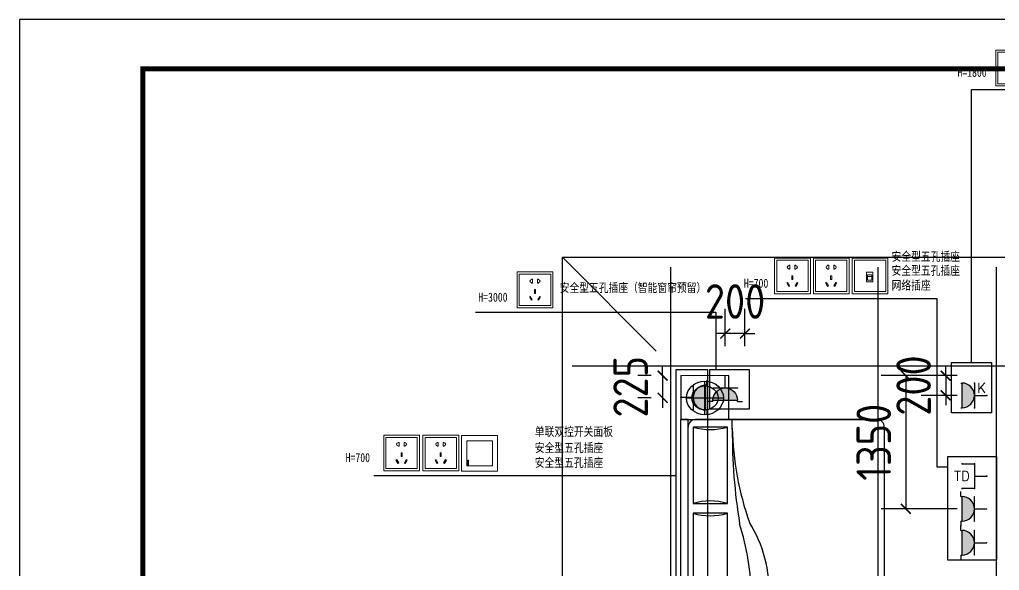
# Model space of a CAD drawing. Extents: x -29700 to 0, y 0 to 131000.
# Drawn here: x -29700 to -19770, y 125417 to 131000 of the extents above; entities that cross this region are included whole.
import ezdxf
from ezdxf.enums import TextEntityAlignment as Align

# ---------------------------------------------------------------- set-up
doc = ezdxf.new("R2010")
doc.units = 0
doc.header["$LTSCALE"] = 1000
doc.header["$MEASUREMENT"] = 0
doc.layers.get('0').update_dxf_attribs({"linetype": 'CONTINUOUS'})
doc.layers.get('Defpoints').update_dxf_attribs({"linetype": 'CONTINUOUS'})
for name, color, linetype in [('DOTE', 1, 'CONTINUOUS'), ('EQUIP-插座', 3, 'CONTINUOUS'), ('EQUIP-通讯', 3, 'CONTINUOUS'), ('TK', 4, 'CONTINUOUS'), ('家具', 8, 'CONTINUOUS')]:
    doc.layers.add(name, color=color, linetype=linetype)
for name, color, linetype, lineweight in [('EQUIP-照明', 3, 'CONTINUOUS', 15), ('PS-FNO(图纸空间编号）', 7, 'CONTINUOUS', 15), ('TK-图框', 3, 'CONTINUOUS', 15), ('TK-引注', 50, 'CONTINUOUS', 15)]:
    doc.layers.add(name, color=color, linetype=linetype, lineweight=lineweight)
doc.styles.add('_TEL_DIM', font='SIMPLEX', dxfattribs={"width": 0.8, "height": 3.5, "bigfont": 'HZTXT'})
doc.styles.add('HZTXT1', font='romans.shx', dxfattribs={"width": 0.7, "bigfont": 'GBHZFS.SHX'})
doc.styles.get("Standard").update_dxf_attribs({"font": 'gbenor.shx', "bigfont": 'gbcbig.shx'})
doc.styles.add('宋体', font='', dxfattribs={"width": 0.75})
doc.styles.get('宋体').set_extended_font_data('SimSun')
doc.dimstyles.get("Standard").update_dxf_attribs({"dimscale": 100, "dimtxt": 3.5, "dimasz": 1, "dimexe": 2.5, "dimexo": 3, "dimgap": 1.5, "dimtad": 1, "dimdec": 0, "dimzin": 0, "dimdsep": 46, "dimtxsty": 'Standard', "dimblk": 'ARCHTICK', "dimcen": 0.09, "dimclrd": 3, "dimclre": 3, "dimclrt": 2, "dimadec": 0, "dimazin": 0, "dimtfac": 1, "dimtdec": 0, "dimtix": 1, "dimtmove": 2, "dimatfit": 3, "dimfxl": 1, "dimtolj": 1, "dimtzin": 0, "dimarcsym": 0})

# ---------------------------------------------------------------- blocks, each defined once
blk = doc.blocks.new('A$C66793C10')
for p, q in [((449.7, 449.7), (0, 449.7)), ((0, 449.7), (0, 0)), ((223.1, 401.4), (223.1, 55.6)), ((449.7, 0), (449.7, 449.7)), ((396, 228.5), (50.2, 228.5)), ((0, 0), (449.7, 0))]:
    blk.add_line(p, q)
for radius in [172.9, 122.9]:
    blk.add_circle((223.1, 228.5), radius)
blk = doc.blocks.new('A$C0BC040C0')
at = {"layer": '家具'}
for p, q in [((0, 295.2), (0, 2095.2)), ((74.5, 2095.2), (0, 2095.2)), ((74.5, 295.2), (74.5, 2095.2)), ((149, 2095.2), (1987.2, 2095.2)), ((1987.2, 2095.2), (149, 2095.2)), ((521.6, 1995.8), (521.6, 2095.2)), ((124.2, 2019.3), (124.2, 1245.2)), ((472, 2019.3), (124.2, 2019.3)), ((472, 1245.2), (472, 2019.3)), ((2061.7, 2019.3), (2061.7, 371.1)), ((124.2, 1245.2), (472, 1245.2)), ((124.2, 1145.2), (124.2, 371.1)), ((472, 1145.2), (124.2, 1145.2)), ((472, 371.1), (472, 1145.2)), ((124.2, 371.1), (472, 371.1)), ((74.5, 295.2), (0, 295.2)), ((1987.2, 295.2), (149, 295.2))]:
    blk.add_line(p, q, dxfattribs=at)
for centre, major_axis, ratio, start_param, end_param in [((149, 2019.3), (0, 75.9), 0.981818, 0, 1.570796), ((1987.2, 2019.3), (0, 75.9), 0.981818, 4.712389, 6.283185), ((298.1, 2626.5), (0, 632.5), 0.981818, 2.857799, 3.425387), ((2092.1, 1652.9), (-219.9, 2967.4), 0.524077, 1.416252, 1.739927), ((1467.3, 1705.1), (-287.3, 1661.3), 0.542659, 1.294437, 1.879131), ((298.1, 638), (0, -632.5), 0.981818, 2.857799, 3.425387), ((298.1, 1752.4), (0, -632.5), 0.981818, -0.283794, 0.283794), ((-1119.2, 354), (-344.9, 2286.2), 0.791145, 4.568047, 4.89601), ((4.6, 453.3), (-253.1, 1063.8), 0.804127, 4.37694, 5.109608), ((298.1, -236.1), (0, 632.5), 0.981818, -0.283794, 0.283794), ((149, 371.1), (0, 75.9), 0.981818, 1.570796, 3.141593), ((1987.2, 371.1), (0, 75.9), 0.981818, 3.141593, 4.712389)]:
    blk.add_ellipse(centre, major_axis=major_axis, ratio=ratio, start_param=start_param, end_param=end_param, dxfattribs=at)
at = {"layer": '家具', "xscale": 1.080000000001746, "yscale": 0.9899999999906868, "rotation": 179.9999999989328}
for p in [(485.7, 2540.5), (485.7, 295.2)]:
    blk.add_blockref('A$C66793C10', p, dxfattribs=at)
blk = doc.blocks.new('；u；')
at = {"color": 251}
blk.add_line((65676.2, -63348.5), (64726.2, -62398.5), dxfattribs=at)
blk.add_lwpolyline([(69126.2, -74798.5), (64726.2, -74798.5), (64726.2, -62398.5), (78926.2, -62398.5), (78926.2, -74798.5), (74526.2, -74798.5)], dxfattribs=at)
at = {"layer": 'DOTE', "color": 251}
for p, q in [((65826.2, -74698.5), (65826.2, -62498.5)), ((67926.2, -69641.3), (67926.2, -62498.5)), ((69126.2, -74698.5), (69126.2, -62498.5)), ((64826.2, -63498.5), (78826.2, -63498.5))]:
    blk.add_line(p, q, dxfattribs=at)
at = {"layer": '家具', "color": 251, "xscale": 0.9999989999971652, "yscale": 0.9999989999923855, "zscale": 0.9999989999958332, "rotation": 359.9995283362795}
blk.add_blockref('A$C0BC040C0', (65926.2, -66138.9), dxfattribs=at)
blk = doc.blocks.new('$equip$00001240')
for p, q in [((-0.5, 1.05), (-0.7, 1.05)), ((-0.5, 1.05), (-0.5, 1)), ((-0.5, 1), (0.5, 1)), ((0.5, 1.05), (0.7, 1.05)), ((0.5, 1.05), (0.5, 1)), ((-0.5, 0.5), (0.5, 0.5)), ((0, 0.5), (0, 0))]:
    blk.add_line(p, q)
blk.add_arc((0, 1), 0.5, 180, 0)
for points in [[(0.433, 0.75), (-0.433, 0.75), (0.5, 1), (-0.5, 1)], [(0.25, 0.567), (-0.25, 0.567), (0.433, 0.75), (-0.433, 0.75)], [(0, 0.5), (0, 0.5), (0.25, 0.567), (-0.25, 0.567)]]:
    blk.add_solid(points)
at = {"layer": 'EQUIP-照明'}
for p in [(0, 1), (-0.5, 0.5), (0.5, 0.5), (0, 0)]:
    blk.add_point(p, dxfattribs=at)
at = {"layer": 'EQUIP-照明', "flags": 9}
blk.add_attdef('A', (0, 0), '', height=0.00002, dxfattribs=at)
blk = doc.blocks.new('_ArchTick')
at = {"color": 0, "linetype": 'ByBlock', "const_width": 0.15}
blk.add_lwpolyline([(-0.5, -0.5), (0.5, 0.5)], dxfattribs=at)
blk = doc.blocks.new('*D62')
at = {"color": 3, "lineweight": -2, "transparency": 16777216}
for p, q in [((-23183, 127390.7), (-23183, 127490.7)), ((-23298.9, 127390.7), (-23433, 127390.7)), ((-23183, 127390.7), (-23183, 127165.7)), ((-23298.9, 127165.7), (-23433, 127165.7)), ((-23183, 127165.7), (-23183, 127065.7))]:
    blk.add_line(p, q, dxfattribs=at)
at = {"layer": 'Defpoints', "color": 0, "transparency": 16777216}
for p in [(-22998.9, 127390.7), (-23183, 127165.7), (-22998.9, 127165.7)]:
    blk.add_point(p, dxfattribs=at)
at = {"color": 3, "lineweight": -2, "transparency": 16777216, "xscale": 100, "yscale": 100, "zscale": 100}
for p, rotation in [((-23183, 127390.7), 270), ((-23183, 127165.7), 90)]:
    blk.add_blockref('_ArchTick', p, dxfattribs=dict(at, rotation=rotation))
at = {"color": 2, "transparency": 16777216, "insert": (-23508, 127278.2), "char_height": 350, "attachment_point": 5, "rotation": 90}
blk.add_mtext('\\A1;225', dxfattribs=at)
blk = doc.blocks.new('*D63')
at = {"color": 3, "lineweight": -2, "transparency": 16777216}
for p, q in [((-20198.9, 127390.7), (-20968.6, 127390.7)), ((-20718.6, 127390.7), (-20718.6, 126040.7)), ((-20198.9, 126040.7), (-20968.6, 126040.7))]:
    blk.add_line(p, q, dxfattribs=at)
at = {"layer": 'Defpoints', "color": 0, "transparency": 16777216}
for p in [(-19898.9, 127390.7), (-20718.6, 126040.7), (-19898.9, 126040.7)]:
    blk.add_point(p, dxfattribs=at)
at = {"color": 3, "lineweight": -2, "transparency": 16777216, "xscale": 100, "yscale": 100, "zscale": 100}
for p, rotation in [((-20718.6, 127390.7), 90), ((-20718.6, 126040.7), 270)]:
    blk.add_blockref('_ArchTick', p, dxfattribs=dict(at, rotation=rotation))
at = {"color": 2, "transparency": 16777216, "insert": (-21043.6, 126715.7), "char_height": 350, "attachment_point": 5, "rotation": 90}
blk.add_mtext('\\A1;1350', dxfattribs=at)
blk = doc.blocks.new('$equip$00002670')
for p, q in [((-0.5, 0.499), (-0.5, 0.999)), ((0.5, 0.999), (0.5, 0.499)), ((0.5, 0.499), (-0.5, 0.499)), ((0, 0.5), (0, 0))]:
    blk.add_line(p, q)
for p in [(-0.5, 0.999), (0.5, 0.999), (-0.5, 0.499), (0.5, 0.499), (0, 0)]:
    blk.add_point(p)
at = {"color": 7, "style": '_TEL_DIM'}
blk.add_attdef('$TEXT$', text='', height=0.4, dxfattribs=at).set_placement((0, 0.999), align=Align.MIDDLE_CENTER)
at = {"color": 7, "style": '_TEL_DIM', "flags": 1}
blk.add_attdef('A', text='', height=0.000025, dxfattribs=at).set_placement((0, 0), align=Align.MIDDLE_CENTER)
blk = doc.blocks.new('*D70')
at = {"color": 3, "lineweight": -2, "transparency": 16777216}
for p, q in [((-22548.9, 127690.7), (-22548.9, 128067.6)), ((-22348.9, 127690.7), (-22348.9, 128067.6)), ((-22548.9, 127817.6), (-22648.9, 127817.6)), ((-22348.9, 127817.6), (-22548.9, 127817.6)), ((-22348.9, 127817.6), (-22248.9, 127817.6))]:
    blk.add_line(p, q, dxfattribs=at)
at = {"layer": 'Defpoints', "color": 0, "transparency": 16777216}
for p in [(-22548.9, 127817.6), (-22548.9, 127390.7), (-22348.9, 127390.7)]:
    blk.add_point(p, dxfattribs=at)
at = {"color": 3, "lineweight": -2, "transparency": 16777216, "xscale": 100, "yscale": 100, "zscale": 100}
blk.add_blockref('_ArchTick', (-22548.9, 127817.6), dxfattribs=at)
at = {"color": 3, "lineweight": -2, "transparency": 16777216, "xscale": 100, "yscale": 100, "zscale": 100, "rotation": 180}
blk.add_blockref('_ArchTick', (-22348.9, 127817.6), dxfattribs=at)
at = {"color": 2, "transparency": 16777216, "insert": (-22448.9, 128142.6), "char_height": 350, "attachment_point": 5}
blk.add_mtext('\\A1;200', dxfattribs=at)
blk = doc.blocks.new('*D91')
at = {"color": 3, "lineweight": -2, "transparency": 16777216}
for p, q in [((-20314.6, 127390.7), (-20314.6, 127490.7)), ((-20198.9, 127390.7), (-20564.6, 127390.7)), ((-20314.6, 127390.7), (-20314.6, 127190.7)), ((-20198.9, 127190.7), (-20564.6, 127190.7)), ((-20314.6, 127190.7), (-20314.6, 127090.7))]:
    blk.add_line(p, q, dxfattribs=at)
at = {"layer": 'Defpoints', "color": 0, "transparency": 16777216}
for p in [(-19898.9, 127390.7), (-20314.6, 127190.7), (-19898.9, 127190.7)]:
    blk.add_point(p, dxfattribs=at)
at = {"color": 3, "lineweight": -2, "transparency": 16777216, "xscale": 100, "yscale": 100, "zscale": 100}
for p, rotation in [((-20314.6, 127390.7), 270), ((-20314.6, 127190.7), 90)]:
    blk.add_blockref('_ArchTick', p, dxfattribs=dict(at, rotation=rotation))
at = {"color": 2, "transparency": 16777216, "insert": (-20639.6, 127290.7), "char_height": 350, "attachment_point": 5, "rotation": 90}
blk.add_mtext('\\A1;200', dxfattribs=at)
blk = doc.blocks.new('$equip$00001764')
for p, q in [((-0.5, 1.05), (-0.5, 1)), ((-0.5, 1), (0.5, 1)), ((0.5, 1.05), (0.5, 1)), ((0.5, 0.5), (-0.5, 0.5)), ((0, 0.5), (0, 0))]:
    blk.add_line(p, q)
blk.add_arc((0, 1), 0.5, 180, 0)
for p in [(-0.5, 0.5), (0.5, 0.5), (0, 0)]:
    blk.add_point(p)
for points in [[(0.433, 0.75), (-0.433, 0.75), (0.5, 1), (-0.5, 1)], [(0.25, 0.567), (-0.25, 0.567), (0.433, 0.75), (-0.433, 0.75)], [(0, 0.5), (0, 0.5), (0.25, 0.567), (-0.25, 0.567)]]:
    blk.add_solid(points)
at = {"color": 7, "style": '_TEL_DIM'}
blk.add_attdef('$TEXT$', text='', height=0.4, dxfattribs=at).set_placement((0.303, 0.211), align=Align.MIDDLE_CENTER)
at = {"color": 7, "style": '_TEL_DIM', "flags": 1}
blk.add_attdef('A', text='', height=0.00002, dxfattribs=at).set_placement((0, 0), align=Align.MIDDLE_CENTER)
blk = doc.blocks.new('A$C1DE95F60')
at = {"color": 4, "linetype": 'ByBlock'}
blk.add_lwpolyline([(-8, 6), (-8, 0), (-2, 0), (-2, 6)], close=True, dxfattribs=at)
at = {"color": 8, "linetype": 'ByBlock'}
for points in [[(-7.62, 5.62), (-7.62, 0.38), (-2.37, 0.38), (-2.37, 5.62)], [(-5.93, 1.82), (-5.78, 1.9), (-5.46, 1.35), (-5.61, 1.26)], [(-4.9, 3.04), (-5.08, 3.04), (-5.08, 2.4), (-4.9, 2.4)], [(-4.05, 1.82), (-4.2, 1.9), (-4.52, 1.35), (-4.37, 1.26)]]:
    blk.add_lwpolyline(points, close=True, dxfattribs=at)
for points in [[(-5.58, 4.72, 1), (-5.58, 4.21), (-5.58, 4.14), (-5.41, 4.14), (-5.41, 4.78), (-5.58, 4.78)], [(-4.4, 4.72), (-4.4, 4.78), (-4.57, 4.78), (-4.57, 4.14), (-4.4, 4.14), (-4.4, 4.21, 1)]]:
    blk.add_lwpolyline(points, format="xyb", close=True, dxfattribs=at)
blk = doc.blocks.new('A$C0E070EB2')
at = {"color": 4, "linetype": 'ByBlock', "ltscale": 5}
blk.add_lwpolyline([(0, 0), (6.03, 0), (6.03, 6), (0, 6)], close=True, dxfattribs=at)
at = {"color": 8, "linetype": 'ByBlock', "ltscale": 5}
blk.add_lwpolyline([(0.84, 4.94), (0.84, 1.06, 0.414214), (0.97, 0.93), (5.06, 0.93, 0.414214), (5.19, 1.06), (5.19, 4.94, 0.414214), (5.06, 5.07), (0.97, 5.07, 0.414214)], format="xyb", close=True, dxfattribs=at)
blk.add_lwpolyline([(0.84, 0.93), (5.19, 0.93), (5.19, 5.07), (0.84, 5.07)], close=True, dxfattribs=at)
at = {"color": 8}
blk.add_lwpolyline([(1.16, 0.93), (1.04, 0.93), (1.04, 1.83), (1.16, 1.83)], close=True, dxfattribs=at)
blk = doc.blocks.new('VGT')
at = {"color": 8, "linetype": 'ByBlock'}
for p, q in [((4710.47, -222.1), (4710.23, -222.1)), ((4710.23, -222.1), (4710.23, -222.41)), ((4710.31, -222.77), (4710.31, -222.66)), ((4710.39, -222.77), (4710.39, -222.66)), ((4710.47, -222.41), (4710.47, -222.1)), ((4709.23, -224.1), (4709.23, -223.74)), ((4709.23, -223.74), (4709.42, -223.74)), ((4709.74, -224.1), (4709.23, -224.1)), ((4709.73, -223.65), (4709.73, -223.51)), ((4709.73, -223.51), (4709.86, -223.51)), ((4709.74, -224.21), (4709.74, -224.1)), ((4709.93, -224.21), (4709.74, -224.21)), ((4709.86, -223.51), (4709.86, -223.95)), ((4709.86, -223.95), (4709.93, -223.95)), ((4709.93, -223.95), (4709.93, -224.21)), ((4710.84, -223.95), (4710.77, -223.95)), ((4710.77, -223.95), (4710.77, -224.21)), ((4710.77, -224.21), (4710.96, -224.21)), ((4710.97, -223.51), (4710.84, -223.51)), ((4710.84, -223.51), (4710.84, -223.95)), ((4710.96, -224.21), (4710.96, -224.1)), ((4710.96, -224.1), (4711.46, -224.1)), ((4710.97, -223.65), (4710.97, -223.51)), ((4711.46, -223.74), (4711.28, -223.74)), ((4711.46, -224.1), (4711.46, -223.74))]:
    blk.add_line(p, q, dxfattribs=at)
at = {"color": 4, "linetype": 'ByBlock'}
blk.add_lwpolyline([(4707.35, -220.07), (4713.35, -220.07), (4713.35, -226.07), (4707.35, -226.07)], close=True, dxfattribs=at)
at = {"color": 8, "linetype": 'ByBlock'}
blk.add_lwpolyline([(4707.68, -220.4), (4713.02, -220.4), (4713.02, -225.74), (4707.68, -225.74)], close=True, dxfattribs=at)
for centre in [(4710.35, -223.61), (4710.35, -223.93)]:
    blk.add_circle(centre, 0.102, dxfattribs=at)
for centre, radius, start, end in [((4710.35, -222.51), 0.158, 139.52, 254.4882), ((4710.34, -222.89), 0.123, 106.1346, 217.7774), ((4710.65, -222.9), 0.412, 189.4104, 205.0196), ((4710.36, -223), 0.11, 223.6839, 266.1864), ((4710.34, -223), 0.11, 273.8136, 316.3161), ((4710.35, -222.51), 0.158, 285.5118, 40.48), ((4710.36, -222.89), 0.123, 322.2226, 73.8654), ((4710.05, -222.9), 0.412, 334.9804, 350.5896), ((4709.67, -224.08), 0.426, 82.5419, 126.8427), ((4711.03, -224.08), 0.426, 53.1573, 97.4581)]:
    blk.add_arc(centre, radius, start, end, dxfattribs=at)
blk = doc.blocks.new('A$C5A9A6D21')
at = {"color": 4, "linetype": 'ByBlock'}
for points in [[(6, 6), (6, 0), (0, 0), (0, 6)], [(5.62, 5.62), (5.62, 0.37), (0.37, 0.37), (0.37, 5.62)]]:
    blk.add_lwpolyline(points, close=True, dxfattribs=at)
at = {"color": 8}
blk.add_lwpolyline([(2.43, 3.61), (3.44, 3.61), (3.44, 2.01), (2.43, 2.01)], close=True, dxfattribs=at)
at = {"layer": 'PS-FNO(图纸空间编号）', "color": 8}
for points in [[(2.58, 3.19), (3.29, 3.19), (3.29, 2.31), (2.58, 2.31)], [(2.58, 2.93), (3.29, 2.93), (3.29, 2.89), (2.58, 2.89)]]:
    blk.add_lwpolyline(points, close=True, dxfattribs=at)
blk = doc.blocks.new('*U59')
at = {"color": 3}
blk.add_lwpolyline([(-59400, 0), (0, 0), (0, 42000), (-59400, 42000)], close=True, dxfattribs=at)
at = {"color": 3, "const_width": 100}
blk.add_lwpolyline([(-56900, 1000), (-1000, 1000), (-1000, 41000), (-56900, 41000)], close=True, dxfattribs=at)
at = {"layer": 'TK', "color": 4, "style": 'HZTXT1'}
for tag, height, width, p in [('项目负责1', 400, 0.6, (-4500, 19196)), ('项目负责2', 400, 0.6, (-4500, 18296)), ('专责', 400, 0.6, (-4500, 17396)), ('审定', 400, 0.6, (-4500, 16496)), ('审核', 400, 0.6, (-4500, 15596)), ('校对', 400, 0.6, (-4500, 14696)), ('设计', 400, 0.6, (-4500, 13796)), ('绘图', 400, 0.6, (-4500, 12896)), ('建设单位', 450, 0.6, (-4500, 11050)), ('工号', 400, 0.5, (-5501, 3507)), ('版次', 400, 0.7, (-2138, 3498)), ('阶段', 400, 0.7, (-2138, 2498)), ('比例', 400, 0.7, (-5491, 1513)), ('日期', 400, 0.7, (-2138, 1498))]:
    blk.add_attdef(tag, text='', height=height, dxfattribs=dict(at, width=width)).set_placement(p, align=Align.MIDDLE)
at = {"layer": 'TK', "color": 1, "lineweight": -3, "style": 'HZTXT1', "width": 0.6}
blk.add_attdef('工程名称', text='', height=450, dxfattribs=at).set_placement((-4500, 9050), align=Align.MIDDLE)
at = {"layer": 'TK', "color": 4, "lineweight": -3, "style": 'HZTXT1', "width": 0.6}
blk.add_attdef('子项名称', text='', height=450, dxfattribs=at).set_placement((-4500, 7050), align=Align.MIDDLE)
at = {"layer": 'TK', "color": 1, "lineweight": -3, "style": 'HZTXT1', "width": 0.6}
blk.add_attdef('图名', text='', height=400, dxfattribs=at).set_placement((-4558, 4958), align=Align.MIDDLE_CENTER)
at = {"layer": 'TK', "color": 1, "style": 'HZTXT1', "width": 0.7}
blk.add_attdef('图号', text='', height=400, dxfattribs=at).set_placement((-5491, 2513), align=Align.MIDDLE)

msp = doc.modelspace()

# ---------------------------------------------------------------- linework, layer by layer
at = {"color": 1}
for p, q in [((-20053.8, 127522.8), (-20053.8, 130293)), ((-20053.8, 130293), (-18234.6, 130293)), ((-22343.4, 128173.8), (-20404.4, 128173.8)), ((-20404.4, 128173.8), (-20404.4, 126466.5)), ((-25080.6, 128033.3), (-22643, 128033.3)), ((-22643, 128033.3), (-22643, 127452.5)), ((-20404.4, 126466.5), (-20293.2, 126466.5)), ((-26108.4, 126377.2), (-23045.6, 126377.2))]:
    msp.add_line(p, q, dxfattribs=at)
for points in [[(-20256.8, 127522.8), (-19850.8, 127522.8), (-19850.8, 127012.3), (-20256.8, 127012.3)], [(-23045.6, 127452.5), (-22727.2, 127452.5), (-22727.2, 124525.7), (-23045.6, 124525.7)], [(-22704.4, 127452.5), (-22306, 127452.5), (-22306, 127052.6), (-22704.4, 127052.6)], [(-20293.2, 126570.6), (-19798.9, 126570.6), (-19798.9, 125518.9), (-20293.2, 125518.9)]]:
    msp.add_lwpolyline(points, close=True, dxfattribs=at)

# ---------------------------------------------------------------- block references
at = {"color": 0, "xscale": 0.5, "yscale": 0.5, "zscale": 0.5}
msp.add_blockref('*U59', (0, 110000), dxfattribs=at)
at = {"color": 1}
msp.add_blockref('；u；', (-88925.1, 190989.1), dxfattribs=at)
at = {"layer": 'EQUIP-插座', "yscale": 250, "zscale": 250}
for p, xscale, rotation in [((-22998.9, 127168), 250, 270), ((-22548.9, 127390.7), -250, 180), ((-19898.9, 126040.7), 250, 90), ((-19898.9, 125697.2), 250, 90)]:
    msp.add_blockref('$equip$00001240', p, dxfattribs=dict(at, xscale=xscale, rotation=rotation))
at = {"layer": 'EQUIP-插座'}
ref = msp.add_blockref('$equip$00001764', (-19898.9, 127190.7), dxfattribs=dict(at, xscale=250, yscale=250, zscale=250, rotation=90))
ref.add_attrib('$TEXT$', 'K', dxfattribs={"layer": '0', "color": 7, "height": 100, "style": '_TEL_DIM'}).set_placement((-19951.7, 127266.4), align=Align.MIDDLE_CENTER)
at = {"layer": 'EQUIP-通讯'}
ref = msp.add_blockref('$equip$00002670', (-19898.9, 126373.5), dxfattribs=dict(at, xscale=250, yscale=250, zscale=250, rotation=90))
ref.add_attrib('$TEXT$', 'TD', dxfattribs={"layer": '0', "color": 7, "height": 100, "style": '_TEL_DIM'}).set_placement((-20148.7, 126373.5), align=Align.MIDDLE_CENTER)
at = {"layer": 'PS-FNO(图纸空间编号）', "color": 0, "linetype": 'ByBlock', "yscale": 60.5}
for name, p, xscale, zscale in [('VGT', (-304600, 144005.3), 60.5, 60.5), ('A$C1DE95F60', (-22170.3, 128219.9), -60.5, 60.50000000000001), ('A$C1DE95F60', (-21777, 128219.9), -60.5, 60.50000000000001), ('A$C5A9A6D21', (-21262.8, 128219.9), 60.5, 60.5), ('A$C1DE95F60', (-24778.9, 128078.9), -60.5, 60.50000000000001), ('A$C1DE95F60', (-26130.8, 126425.4), -60.5, 60.50000000000001), ('A$C1DE95F60', (-25734, 126425.4), -60.5, 60.50000000000001)]:
    msp.add_blockref(name, p, dxfattribs=dict(at, xscale=xscale, zscale=zscale))
at = {"layer": 'TK-图框', "xscale": 60.5, "yscale": 60.5, "zscale": 60.5}
msp.add_blockref('A$C0E070EB2', (-25220, 126421.8), dxfattribs=at)

# ---------------------------------------------------------------- texts
at = {"layer": 'TK-引注', "style": '宋体', "width": 0.8}
for s, p in [('H=1800', (-20195.6, 130465.6)), ('H=700', (-22359.5, 128327.4)), ('H=3000', (-25051, 128186.4)), ('H=700', (-26395.7, 126560.3))]:
    msp.add_text(s, height=90.75, dxfattribs=at).set_placement(p, align=Align.MIDDLE_LEFT)
for s, p in [('安全型五孔插座 ', (-20863.1, 128554.4)), ('安全型五孔插座 ', (-20863.1, 128412.1)), ('安全型五孔插座（智能窗帘预留） ', (-24226.8, 128237.8)), ('网络插座', (-20863.1, 128262.5)), ('单联双控开关面板', (-24478.6, 126779.5)), ('安全型五孔插座 ', (-24478.6, 126615.7)), ('安全型五孔插座 ', (-24478.6, 126464.9))]:
    msp.add_text(s, height=90.75, dxfattribs=at).set_placement(p)

# ---------------------------------------------------------------- dimensions: what is measured, and where the dimension line sits
for base, p1, p2, angle, picture, middle in [((-22548.9, 127817.6), (-22348.9, 127390.7), (-22548.9, 127390.7), 180, '*D70', (-22448.9, 128142.6)), ((-23183, 127165.7), (-22998.9, 127390.7), (-22998.9, 127165.7), 90, '*D62', (-23508, 127278.2)), ((-20314.6, 127190.7), (-19898.9, 127390.7), (-19898.9, 127190.7), 90, '*D91', (-20639.6, 127290.7)), ((-20718.6, 126040.7), (-19898.9, 127390.7), (-19898.9, 126040.7), 90, '*D63', (-21043.6, 126715.7))]:
    dim = msp.add_linear_dim(base=base, p1=p1, p2=p2, angle=angle, dimstyle='Standard')
    dim.commit()
    dim.dimension.update_dxf_attribs({"geometry": picture, "text_midpoint": middle})

doc.saveas('drawing.dxf')
